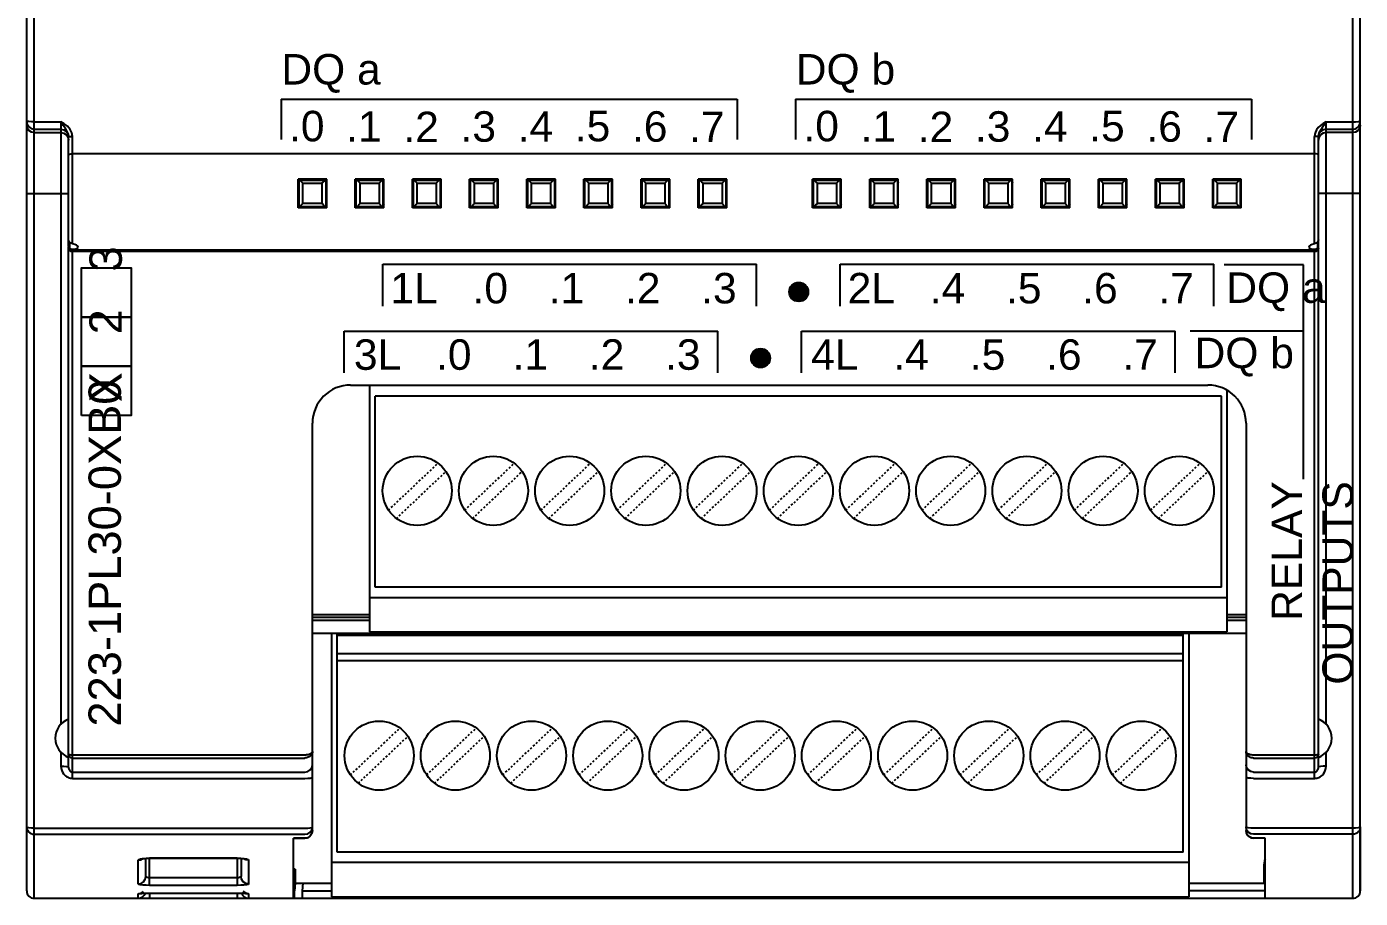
# Model space of a CAD drawing. Header units: inches. Extents: x 57 to 2760, y -193 to 2149.
# Drawn here: x 395 to 465, y 1373.7 to 1419.4 of the extents above; entities that cross this region are included whole.
import ezdxf

# ---------------------------------------------------------------- set-up
doc = ezdxf.new("R2010")
doc.units = ezdxf.units.IN
doc.header["$MEASUREMENT"] = 0
doc.linetypes.add('DOT', pattern=[0.2, 0.1, -0.1])
doc.styles.get("Standard").update_dxf_attribs({"font": 'arial.ttf'})

msp = doc.modelspace()

# ---------------------------------------------------------------- linework, layer by layer
at = {"color": 7, "linetype": 'Continuous'}
for p, q in [((395.37329, 1373.68422), (395.37329, 1473.68422)), ((464.57329, 1373.68422), (464.57329, 1473.68422)), ((394.97329, 1374.08422), (394.97329, 1473.28422)), ((464.97329, 1374.08422), (464.97329, 1473.28422)), ((394.97329, 1414.45532), (394.97329, 1433.09792)), ((464.97329, 1414.27052), (464.97329, 1433.09792)), ((395.37329, 1414.44652), (396.77329, 1414.44652)), ((395.37329, 1414.05684), (396.77329, 1414.05684)), ((396.77329, 1414.44652), (396.77329, 1382.807)), ((463.17329, 1414.44652), (464.57329, 1414.44652)), ((463.17329, 1382.807), (463.17329, 1414.44652)), ((463.17329, 1414.05684), (464.57329, 1414.05684)), ((464.9639, 1414.3695), (464.97329, 1414.45532)), ((395.37329, 1413.87204), (396.77329, 1413.87204)), ((397.14284, 1413.62605), (397.17329, 1413.47356)), ((397.17329, 1413.67629), (397.17329, 1413.67634)), ((397.17329, 1407.93337), (397.17329, 1413.6763)), ((397.27328, 1413.67221), (397.37329, 1413.67157)), ((397.37329, 1408.03858), (397.37329, 1413.67157)), ((462.67329, 1413.67221), (462.57329, 1413.67157)), ((462.57329, 1408.03858), (462.57329, 1413.67157)), ((462.77329, 1407.93337), (462.77329, 1413.67634)), ((462.80373, 1413.62605), (462.77329, 1413.47356)), ((464.57329, 1413.87204), (463.17329, 1413.87204)), ((462.57329, 1412.76809), (397.37329, 1412.76809)), ((409.22329, 1409.93422), (409.22329, 1411.43422)), ((410.72329, 1411.43422), (409.22329, 1411.43422)), ((409.27329, 1409.98422), (409.27329, 1411.38422)), ((409.27329, 1411.38422), (410.67329, 1411.38422)), ((409.47329, 1411.21993), (410.47329, 1411.21993)), ((409.47336, 1410.1485), (409.47336, 1411.21993)), ((410.47321, 1411.21993), (410.47321, 1410.1485)), ((410.67329, 1411.38422), (410.67329, 1409.98422)), ((410.72329, 1409.93422), (410.72329, 1411.43422)), ((412.22329, 1409.93422), (412.22329, 1411.43422)), ((413.72329, 1411.43422), (412.22329, 1411.43422)), ((412.27329, 1409.98422), (412.27329, 1411.38422)), ((412.27329, 1411.38422), (413.67329, 1411.38422)), ((412.47329, 1411.21993), (413.47329, 1411.21993)), ((412.47336, 1410.1485), (412.47336, 1411.21993)), ((413.47321, 1411.21993), (413.47321, 1410.1485)), ((413.67329, 1411.38422), (413.67329, 1409.98422)), ((413.72329, 1409.93422), (413.72329, 1411.43422)), ((415.22329, 1409.93422), (415.22329, 1411.43422)), ((416.72329, 1411.43422), (415.22329, 1411.43422)), ((415.27329, 1409.98422), (415.27329, 1411.38422)), ((415.27329, 1411.38422), (416.67329, 1411.38422)), ((415.47329, 1411.21993), (416.47329, 1411.21993)), ((415.47336, 1410.1485), (415.47336, 1411.21993)), ((416.47321, 1411.21993), (416.47321, 1410.1485)), ((416.67329, 1411.38422), (416.67329, 1409.98422)), ((416.72329, 1409.93422), (416.72329, 1411.43422)), ((419.72329, 1411.43422), (418.22329, 1411.43422)), ((418.22329, 1409.93422), (418.22329, 1411.43422)), ((418.27329, 1411.38422), (419.67329, 1411.38422)), ((418.27329, 1409.98422), (418.27329, 1411.38422)), ((418.47329, 1411.21993), (419.47329, 1411.21993)), ((418.47336, 1410.1485), (418.47336, 1411.21993)), ((419.47321, 1411.21993), (419.47321, 1410.1485)), ((419.67329, 1411.38422), (419.67329, 1409.98422)), ((419.72329, 1409.93422), (419.72329, 1411.43422)), ((422.72329, 1411.43422), (421.22329, 1411.43422)), ((421.22329, 1409.93422), (421.22329, 1411.43422)), ((421.27329, 1411.38422), (422.67329, 1411.38422)), ((421.27329, 1409.98422), (421.27329, 1411.38422)), ((421.47329, 1411.21993), (422.47329, 1411.21993)), ((421.47336, 1410.1485), (421.47336, 1411.21993)), ((422.47321, 1411.21993), (422.47321, 1410.1485)), ((422.67329, 1411.38422), (422.67329, 1409.98422)), ((422.72329, 1409.93422), (422.72329, 1411.43422)), ((425.72329, 1411.43422), (424.22329, 1411.43422)), ((424.22329, 1409.93422), (424.22329, 1411.43422)), ((424.27329, 1411.38422), (425.67329, 1411.38422)), ((424.27329, 1409.98422), (424.27329, 1411.38422)), ((424.47329, 1411.21993), (425.47329, 1411.21993)), ((424.47336, 1410.1485), (424.47336, 1411.21993)), ((425.47321, 1411.21993), (425.47321, 1410.1485)), ((425.67329, 1411.38422), (425.67329, 1409.98422)), ((425.72329, 1409.93422), (425.72329, 1411.43422)), ((428.72329, 1411.43422), (427.22329, 1411.43422)), ((427.22329, 1409.93422), (427.22329, 1411.43422)), ((427.27329, 1411.38422), (428.67329, 1411.38422)), ((427.27329, 1409.98422), (427.27329, 1411.38422)), ((427.47329, 1411.21993), (428.47329, 1411.21993)), ((427.47336, 1410.1485), (427.47336, 1411.21993)), ((428.47321, 1411.21993), (428.47321, 1410.1485)), ((428.67329, 1411.38422), (428.67329, 1409.98422)), ((428.72329, 1409.93422), (428.72329, 1411.43422)), ((431.72329, 1411.43422), (430.22329, 1411.43422)), ((430.22329, 1409.93422), (430.22329, 1411.43422)), ((430.27329, 1411.38422), (431.67329, 1411.38422)), ((430.27329, 1409.98422), (430.27329, 1411.38422)), ((430.47329, 1411.21993), (431.47329, 1411.21993)), ((430.47336, 1410.1485), (430.47336, 1411.21993)), ((431.47321, 1411.21993), (431.47321, 1410.1485)), ((431.67329, 1411.38422), (431.67329, 1409.98422)), ((431.72329, 1409.93422), (431.72329, 1411.43422)), ((437.72329, 1411.43422), (436.22329, 1411.43422)), ((436.22329, 1409.93422), (436.22329, 1411.43422)), ((436.27329, 1411.38422), (437.67329, 1411.38422)), ((436.27329, 1409.98422), (436.27329, 1411.38422)), ((436.47329, 1411.21993), (437.47329, 1411.21993)), ((436.47336, 1410.1485), (436.47336, 1411.21993)), ((437.47321, 1411.21993), (437.47321, 1410.1485)), ((437.67329, 1411.38422), (437.67329, 1409.98422)), ((437.72329, 1409.93422), (437.72329, 1411.43422)), ((440.72329, 1411.43422), (439.22329, 1411.43422)), ((439.22329, 1409.93422), (439.22329, 1411.43422)), ((439.27329, 1411.38422), (440.67329, 1411.38422)), ((439.27329, 1409.98422), (439.27329, 1411.38422)), ((439.47329, 1411.21993), (440.47329, 1411.21993)), ((439.47336, 1410.1485), (439.47336, 1411.21993)), ((440.47321, 1411.21993), (440.47321, 1410.1485)), ((440.67329, 1411.38422), (440.67329, 1409.98422)), ((440.72329, 1409.93422), (440.72329, 1411.43422)), ((443.72329, 1411.43422), (442.22329, 1411.43422)), ((442.22329, 1409.93422), (442.22329, 1411.43422)), ((442.27329, 1411.38422), (443.67329, 1411.38422)), ((442.27329, 1409.98422), (442.27329, 1411.38422)), ((442.47329, 1411.21993), (443.47329, 1411.21993)), ((442.47336, 1410.1485), (442.47336, 1411.21993)), ((443.47321, 1411.21993), (443.47321, 1410.1485)), ((443.67329, 1411.38422), (443.67329, 1409.98422)), ((443.72329, 1409.93422), (443.72329, 1411.43422)), ((446.72329, 1411.43422), (445.22329, 1411.43422)), ((445.22329, 1409.93422), (445.22329, 1411.43422)), ((445.27329, 1411.38422), (446.67329, 1411.38422)), ((445.27329, 1409.98422), (445.27329, 1411.38422)), ((445.47329, 1411.21993), (446.47329, 1411.21993)), ((445.47336, 1410.1485), (445.47336, 1411.21993)), ((446.47321, 1411.21993), (446.47321, 1410.1485)), ((446.67329, 1411.38422), (446.67329, 1409.98422)), ((446.72329, 1409.93422), (446.72329, 1411.43422)), ((449.72329, 1411.43422), (448.22329, 1411.43422)), ((448.22329, 1409.93422), (448.22329, 1411.43422)), ((448.27329, 1411.38422), (449.67329, 1411.38422)), ((448.27329, 1409.98422), (448.27329, 1411.38422)), ((448.47329, 1411.21993), (449.47329, 1411.21993)), ((448.47336, 1410.1485), (448.47336, 1411.21993)), ((449.47321, 1411.21993), (449.47321, 1410.1485)), ((449.67329, 1411.38422), (449.67329, 1409.98422)), ((449.72329, 1409.93422), (449.72329, 1411.43422)), ((452.72329, 1411.43422), (451.22329, 1411.43422)), ((451.22329, 1409.93422), (451.22329, 1411.43422)), ((451.27329, 1411.38422), (452.67329, 1411.38422)), ((451.27329, 1409.98422), (451.27329, 1411.38422)), ((451.47329, 1411.21993), (452.47329, 1411.21993)), ((451.47336, 1410.1485), (451.47336, 1411.21993)), ((452.47321, 1411.21993), (452.47321, 1410.1485)), ((452.67329, 1411.38422), (452.67329, 1409.98422)), ((452.72329, 1409.93422), (452.72329, 1411.43422)), ((455.72329, 1411.43422), (454.22329, 1411.43422)), ((454.22329, 1409.93422), (454.22329, 1411.43422)), ((454.27329, 1411.38422), (455.67329, 1411.38422)), ((454.27329, 1409.98422), (454.27329, 1411.38422)), ((454.47329, 1411.21993), (455.47329, 1411.21993)), ((454.47336, 1410.1485), (454.47336, 1411.21993)), ((455.47321, 1411.21993), (455.47321, 1410.1485)), ((455.67329, 1411.38422), (455.67329, 1409.98422)), ((455.72329, 1409.93422), (455.72329, 1411.43422)), ((458.72329, 1411.43422), (457.22329, 1411.43422)), ((457.22329, 1409.93422), (457.22329, 1411.43422)), ((457.27329, 1411.38422), (458.67329, 1411.38422)), ((457.27329, 1409.98422), (457.27329, 1411.38422)), ((457.47329, 1411.21993), (458.47329, 1411.21993)), ((457.47336, 1410.1485), (457.47336, 1411.21993)), ((458.47321, 1411.21993), (458.47321, 1410.1485)), ((458.67329, 1411.38422), (458.67329, 1409.98422)), ((458.72329, 1409.93422), (458.72329, 1411.43422)), ((394.97329, 1410.68422), (397.17329, 1410.68422)), ((409.22329, 1411.18422), (409.27329, 1411.18422)), ((431.67329, 1411.18422), (431.72329, 1411.18422)), ((436.22329, 1411.18422), (436.27329, 1411.18422)), ((458.67329, 1411.18422), (458.72329, 1411.18422)), ((464.97329, 1410.68422), (462.77329, 1410.68422)), ((409.22329, 1410.18422), (409.27329, 1410.18422)), ((410.72329, 1409.93422), (409.22329, 1409.93422)), ((410.67329, 1409.98422), (409.27329, 1409.98422)), ((410.47329, 1410.1485), (409.47329, 1410.1485)), ((413.72329, 1409.93422), (412.22329, 1409.93422)), ((413.67329, 1409.98422), (412.27329, 1409.98422)), ((413.47329, 1410.1485), (412.47329, 1410.1485)), ((416.72329, 1409.93422), (415.22329, 1409.93422)), ((416.67329, 1409.98422), (415.27329, 1409.98422)), ((416.47329, 1410.1485), (415.47329, 1410.1485)), ((419.72329, 1409.93422), (418.22329, 1409.93422)), ((419.67329, 1409.98422), (418.27329, 1409.98422)), ((419.47329, 1410.1485), (418.47329, 1410.1485)), ((422.72329, 1409.93422), (421.22329, 1409.93422)), ((422.67329, 1409.98422), (421.27329, 1409.98422)), ((422.47329, 1410.1485), (421.47329, 1410.1485)), ((425.72329, 1409.93422), (424.22329, 1409.93422)), ((425.67329, 1409.98422), (424.27329, 1409.98422)), ((425.47329, 1410.1485), (424.47329, 1410.1485)), ((428.72329, 1409.93422), (427.22329, 1409.93422)), ((428.67329, 1409.98422), (427.27329, 1409.98422)), ((428.47329, 1410.1485), (427.47329, 1410.1485)), ((431.72329, 1409.93422), (430.22329, 1409.93422)), ((431.67329, 1409.98422), (430.27329, 1409.98422)), ((431.47329, 1410.1485), (430.47329, 1410.1485)), ((431.67329, 1410.18422), (431.72329, 1410.18422)), ((436.22329, 1410.18422), (436.27329, 1410.18422)), ((437.72329, 1409.93422), (436.22329, 1409.93422)), ((437.67329, 1409.98422), (436.27329, 1409.98422)), ((437.47329, 1410.1485), (436.47329, 1410.1485)), ((440.72329, 1409.93422), (439.22329, 1409.93422)), ((440.67329, 1409.98422), (439.27329, 1409.98422)), ((440.47329, 1410.1485), (439.47329, 1410.1485)), ((443.72329, 1409.93422), (442.22329, 1409.93422)), ((443.67329, 1409.98422), (442.27329, 1409.98422)), ((443.47329, 1410.1485), (442.47329, 1410.1485)), ((446.72329, 1409.93422), (445.22329, 1409.93422)), ((446.67329, 1409.98422), (445.27329, 1409.98422)), ((446.47329, 1410.1485), (445.47329, 1410.1485)), ((449.72329, 1409.93422), (448.22329, 1409.93422)), ((449.67329, 1409.98422), (448.27329, 1409.98422)), ((449.47329, 1410.1485), (448.47329, 1410.1485)), ((452.72329, 1409.93422), (451.22329, 1409.93422)), ((452.67329, 1409.98422), (451.27329, 1409.98422)), ((452.47329, 1410.1485), (451.47329, 1410.1485)), ((455.72329, 1409.93422), (454.22329, 1409.93422)), ((455.67329, 1409.98422), (454.27329, 1409.98422)), ((455.47329, 1410.1485), (454.47329, 1410.1485)), ((458.72329, 1409.93422), (457.22329, 1409.93422)), ((458.67329, 1409.98422), (457.27329, 1409.98422)), ((458.47329, 1410.1485), (457.47329, 1410.1485)), ((458.67329, 1410.18422), (458.72329, 1410.18422)), ((397.17329, 1380.56805), (397.17329, 1407.89487)), ((397.22329, 1408.11532), (397.22329, 1407.8075)), ((397.37329, 1379.98165), (397.37329, 1407.74837)), ((462.57329, 1379.98165), (462.57329, 1407.74837)), ((462.72329, 1408.11532), (462.72329, 1407.8075)), ((462.75806, 1407.81863), (462.77329, 1407.89487)), ((462.77329, 1407.81211), (462.76272, 1407.75315)), ((462.77329, 1407.81211), (462.77329, 1407.89487)), ((462.77329, 1380.56805), (462.77329, 1407.89487)), ((462.57329, 1407.69563), (397.37329, 1407.69563)), ((462.57329, 1407.62824), (397.37329, 1407.62824)), ((434.99722, 1405.49326), (435.51172, 1406.00777)), ((434.99975, 1405.5422), (435.46279, 1406.00524)), ((435.00492, 1405.45456), (435.55043, 1406.00007)), ((435.01127, 1405.60013), (435.40486, 1405.99372)), ((435.01261, 1405.41585), (435.58913, 1405.99237)), ((435.02031, 1405.37715), (435.62784, 1405.98467)), ((435.02279, 1405.65805), (435.34693, 1405.98219)), ((435.02801, 1405.33844), (435.66654, 1405.97697)), ((435.04142, 1405.30545), (435.69954, 1405.96357)), ((435.05307, 1405.73474), (435.27025, 1405.95191)), ((435.06001, 1405.27763), (435.72736, 1405.94498)), ((435.07859, 1405.24981), (435.75517, 1405.92639)), ((435.09718, 1405.222), (435.78299, 1405.90781)), ((435.11577, 1405.19418), (435.81081, 1405.88922)), ((435.13435, 1405.16636), (435.83862, 1405.87063)), ((435.15933, 1405.14494), (435.86005, 1405.84565)), ((435.18715, 1405.12635), (435.87863, 1405.81783)), ((435.21497, 1405.10777), (435.89722, 1405.79002)), ((435.24279, 1405.08918), (435.91581, 1405.7622)), ((435.2706, 1405.07059), (435.93439, 1405.73438)), ((435.29842, 1405.05201), (435.95298, 1405.70657)), ((435.33562, 1405.0428), (435.96219, 1405.66937)), ((435.37432, 1405.0351), (435.96989, 1405.63066)), ((435.41303, 1405.0274), (435.97759, 1405.59196)), ((435.45173, 1405.0197), (435.98528, 1405.55325)), ((435.49044, 1405.012), (435.99298, 1405.51455)), ((435.54678, 1405.02195), (435.98304, 1405.4582)), ((435.60471, 1405.03347), (435.97152, 1405.40028)), ((435.66264, 1405.04499), (435.96, 1405.34235)), ((435.77092, 1405.10687), (435.89812, 1405.23407)), ((432.99722, 1402.02265), (433.51172, 1402.53716)), ((432.99975, 1402.07159), (433.46279, 1402.53463)), ((433.00492, 1401.98395), (433.55043, 1402.52946)), ((433.01127, 1402.12952), (433.40486, 1402.52311)), ((433.01261, 1401.94524), (433.58913, 1402.52176)), ((433.02031, 1401.90654), (433.62784, 1402.51406)), ((433.02279, 1402.18744), (433.34693, 1402.51158)), ((433.02801, 1401.86783), (433.66654, 1402.50636)), ((433.04142, 1401.83484), (433.69954, 1402.49296)), ((433.05307, 1402.26413), (433.27025, 1402.4813)), ((433.06001, 1401.80702), (433.72736, 1402.47437)), ((433.07859, 1401.7792), (433.75517, 1402.45578)), ((433.09718, 1401.75139), (433.78299, 1402.4372)), ((433.11577, 1401.72357), (433.81081, 1402.41861)), ((433.13435, 1401.69575), (433.83862, 1402.40002)), ((433.15933, 1401.67433), (433.86005, 1402.37504)), ((433.18715, 1401.65574), (433.87863, 1402.34722)), ((433.21497, 1401.63716), (433.89722, 1402.31941)), ((433.24279, 1401.61857), (433.91581, 1402.29159)), ((433.2706, 1401.59998), (433.93439, 1402.26377)), ((433.29842, 1401.5814), (433.95298, 1402.23596)), ((433.33562, 1401.57219), (433.96219, 1402.19876)), ((433.37432, 1401.56449), (433.96989, 1402.16005)), ((433.41303, 1401.55679), (433.97759, 1402.12135)), ((433.45173, 1401.54909), (433.98528, 1402.08264)), ((433.49044, 1401.54139), (433.99298, 1402.04394)), ((433.54678, 1401.55134), (433.98304, 1401.98759)), ((433.60471, 1401.56286), (433.97152, 1401.92967)), ((433.66264, 1401.57438), (433.96, 1401.87174)), ((433.77092, 1401.63626), (433.89812, 1401.76346)), ((411.97338, 1400.62222), (456.97329, 1400.62222)), ((412.97329, 1400.62222), (412.97329, 1387.66422)), ((457.68329, 1400.04622), (413.26329, 1400.04622)), ((413.26329, 1390.01422), (413.26329, 1400.04622)), ((457.68329, 1390.01422), (457.68329, 1400.04622)), ((457.97329, 1400.35427), (457.97329, 1387.66422)), ((409.97329, 1381.39922), (409.97329, 1398.62222)), ((409.97329, 1377.23786), (409.97329, 1398.62222)), ((458.97329, 1398.62222), (458.97329, 1377.23786)), ((457.68329, 1390.01422), (413.26329, 1390.01422)), ((412.97329, 1389.47422), (457.97329, 1389.47422)), ((409.97329, 1388.58422), (412.97329, 1388.58422)), ((409.97329, 1388.4417), (412.97329, 1388.4417)), ((409.97329, 1388.28422), (412.97329, 1388.28422)), ((457.97329, 1388.58422), (458.97329, 1388.58422)), ((457.97329, 1388.4417), (458.97329, 1388.4417)), ((457.97329, 1388.28422), (458.97329, 1388.28422)), ((458.97329, 1387.57949), (409.97329, 1387.57949)), ((410.97329, 1387.57949), (410.97329, 1373.76422)), ((411.26329, 1376.11422), (411.26329, 1387.57949)), ((455.68329, 1387.47822), (411.26329, 1387.47822)), ((412.97329, 1387.66422), (457.97329, 1387.66422)), ((455.68329, 1376.11422), (455.68329, 1387.57949)), ((455.97329, 1387.57949), (455.97329, 1373.76422)), ((455.68329, 1386.51333), (411.26329, 1386.51333)), ((455.68329, 1386.14622), (411.26329, 1386.14622)), ((396.77329, 1381.36144), (396.77329, 1380.62822)), ((397.37329, 1381.22138), (409.57329, 1381.22138)), ((459.37329, 1381.22138), (462.57329, 1381.22138)), ((463.17329, 1380.62822), (463.17329, 1381.36144)), ((397.37329, 1381.04854), (409.57329, 1381.04854)), ((459.37329, 1381.04854), (462.57329, 1381.04854)), ((397.37329, 1380.30655), (409.57329, 1380.30655)), ((397.37329, 1379.98165), (409.57329, 1379.98165)), ((459.37329, 1380.30655), (462.57329, 1380.30655)), ((459.37329, 1379.98165), (462.57329, 1379.98165)), ((395.37329, 1377.3658), (409.57329, 1377.3658)), ((395.37329, 1377.04595), (409.57329, 1377.04595)), ((409.68892, 1376.86706), (409.79617, 1376.91623)), ((409.79617, 1376.91623), (409.8893, 1377.00039)), ((409.94268, 1377.2842), (409.97329, 1377.4325)), ((459.00389, 1377.2842), (458.97329, 1377.4325)), ((464.57329, 1377.3658), (459.37329, 1377.3658)), ((464.57329, 1377.04595), (459.37329, 1377.04595)), ((464.97329, 1377.4325), (464.97329, 1374.08422)), ((409.57329, 1376.85052), (408.97329, 1376.85052)), ((408.97329, 1373.68422), (408.97329, 1376.85052)), ((408.97329, 1376.83786), (409.57329, 1376.83786)), ((409.72449, 1376.86754), (409.57329, 1376.83786)), ((409.57329, 1376.85052), (409.68892, 1376.86706)), ((459.22208, 1376.86754), (459.37329, 1376.83786)), ((459.97329, 1376.85052), (459.37329, 1376.85052)), ((459.97329, 1376.83786), (459.37329, 1376.83786)), ((459.97329, 1373.68422), (459.97329, 1376.85052)), ((400.82329, 1375.68011), (400.97636, 1375.70995)), ((400.82329, 1374.43724), (400.82329, 1375.68011)), ((400.97636, 1375.70995), (401.05456, 1375.76116)), ((401.22329, 1374.83423), (401.22329, 1375.78655)), ((401.24076, 1375.79826), (401.42328, 1375.80424)), ((401.42328, 1375.80424), (406.02328, 1375.80424)), ((401.42328, 1374.36475), (401.42328, 1375.80424)), ((401.42328, 1375.79576), (406.02328, 1375.79576)), ((406.02328, 1375.80424), (406.02328, 1374.36475)), ((406.22329, 1375.78656), (406.22329, 1374.83423)), ((406.47021, 1375.70995), (406.39176, 1375.76133)), ((406.62329, 1375.68011), (406.47021, 1375.70995)), ((406.62329, 1375.68011), (406.62329, 1374.43724)), ((410.97329, 1375.57422), (455.97329, 1375.57422)), ((455.68329, 1376.11422), (411.26329, 1376.11422)), ((459.97329, 1375.6206), (459.94488, 1375.6206)), ((409.06135, 1375.20866), (408.97329, 1375.20866)), ((409.06135, 1375.20866), (409.06135, 1374.48422)), ((459.92329, 1374.48422), (459.92329, 1375.48422)), ((406.02328, 1374.76203), (401.42327, 1374.76203)), ((406.02328, 1374.36475), (401.42328, 1374.36475)), ((408.97329, 1374.48422), (410.97329, 1374.48422)), ((409.06135, 1374.48422), (409.03691, 1374.08422)), ((409.47329, 1374.48422), (409.44187, 1374.08422)), ((455.97329, 1374.48422), (459.97329, 1374.48422)), ((395.37329, 1373.68422), (464.57329, 1373.68422)), ((400.82329, 1373.68422), (400.82329, 1373.91755)), ((401.37578, 1373.95936), (406.02328, 1373.9595)), ((401.42328, 1373.9606), (406.02328, 1373.9606)), ((401.42328, 1373.9606), (401.42328, 1373.68422)), ((406.02328, 1373.9606), (406.02328, 1373.68422)), ((406.62329, 1373.91755), (406.62329, 1373.68422)), ((409.03691, 1374.08422), (408.97329, 1374.08422)), ((409.03691, 1373.68422), (409.03691, 1374.08422)), ((409.44187, 1374.08422), (410.97329, 1374.08422)), ((409.44187, 1374.08422), (409.44187, 1373.68422)), ((410.97329, 1373.76422), (455.97329, 1373.76422)), ((459.97329, 1374.08422), (455.97329, 1374.08422))]:
    msp.add_line(p, q, dxfattribs=at)
for p, q in [((408.32887, 1415.63612), (432.26797, 1415.63612)), ((408.32887, 1415.63612), (408.32887, 1413.52009)), ((432.26797, 1415.63612), (432.26797, 1413.52009)), ((435.32887, 1415.63612), (435.32887, 1413.52009)), ((435.32887, 1415.63612), (459.26797, 1415.63612)), ((459.26797, 1415.63612), (459.26797, 1413.52009)), ((413.67526, 1404.77219), (413.67526, 1406.96678)), ((413.67526, 1406.96678), (433.28262, 1406.96678)), ((433.28262, 1404.77219), (433.28262, 1406.96678)), ((437.67526, 1404.77219), (437.67526, 1406.96678)), ((437.67526, 1406.96678), (457.28262, 1406.96678)), ((457.28262, 1404.77219), (457.28262, 1406.96678)), ((461.98562, 1406.94138), (457.83286, 1406.94138)), ((461.98562, 1395.68973), (461.98562, 1406.94138)), ((411.64037, 1403.45933), (431.24773, 1403.45933)), ((411.64037, 1401.26474), (411.64037, 1403.45933)), ((431.24773, 1401.26474), (431.24773, 1403.45933)), ((435.64037, 1401.26474), (435.64037, 1403.45933)), ((435.64037, 1403.45933), (455.24773, 1403.45933)), ((455.24773, 1401.26474), (455.24773, 1403.45933)), ((461.98562, 1403.4463), (456.03332, 1403.4463))]:
    msp.add_line(p, q)
at = {"linetype": 'DOT'}
for p, q in [((413.96743, 1394.06099), (416.56651, 1396.52304)), ((417.96743, 1394.06099), (420.56651, 1396.52304)), ((421.96743, 1394.06099), (424.56651, 1396.52304)), ((425.96743, 1394.06099), (428.56651, 1396.52304)), ((429.96743, 1394.06099), (432.56651, 1396.52304)), ((433.96743, 1394.06099), (436.56651, 1396.52304)), ((437.96743, 1394.06099), (440.56651, 1396.52304)), ((441.96743, 1394.06099), (444.56651, 1396.52304)), ((445.96743, 1394.06099), (448.56651, 1396.52304)), ((449.96743, 1394.06099), (452.56651, 1396.52304)), ((453.96743, 1394.06099), (456.56651, 1396.52304)), ((414.38006, 1393.6254), (416.97914, 1396.08745)), ((418.38006, 1393.6254), (420.97914, 1396.08745)), ((422.38006, 1393.6254), (424.97914, 1396.08745)), ((426.38006, 1393.6254), (428.97914, 1396.08745)), ((430.38006, 1393.6254), (432.97914, 1396.08745)), ((434.38006, 1393.6254), (436.97914, 1396.08745)), ((438.38006, 1393.6254), (440.97914, 1396.08745)), ((442.38006, 1393.6254), (444.97914, 1396.08745)), ((446.38006, 1393.6254), (448.97914, 1396.08745)), ((450.38006, 1393.6254), (452.97914, 1396.08745)), ((454.38006, 1393.6254), (456.97914, 1396.08745)), ((411.96743, 1380.16099), (414.56651, 1382.62304)), ((415.96743, 1380.16099), (418.56651, 1382.62304)), ((419.96743, 1380.16099), (422.56651, 1382.62304)), ((423.96743, 1380.16099), (426.56651, 1382.62304)), ((427.96743, 1380.16099), (430.56651, 1382.62304)), ((431.96743, 1380.16099), (434.56651, 1382.62304)), ((435.96743, 1380.16099), (438.56651, 1382.62304)), ((439.96743, 1380.16099), (442.56651, 1382.62304)), ((443.96743, 1380.16099), (446.56651, 1382.62304)), ((447.96743, 1380.16099), (450.56651, 1382.62304)), ((451.96743, 1380.16099), (454.56651, 1382.62304)), ((412.38006, 1379.7254), (414.97914, 1382.18745)), ((416.38006, 1379.7254), (418.97914, 1382.18745)), ((420.38006, 1379.7254), (422.97914, 1382.18745)), ((424.38006, 1379.7254), (426.97914, 1382.18745)), ((428.38006, 1379.7254), (430.97914, 1382.18745)), ((432.38006, 1379.7254), (434.97914, 1382.18745)), ((436.38006, 1379.7254), (438.97914, 1382.18745)), ((440.38006, 1379.7254), (442.97914, 1382.18745)), ((444.38006, 1379.7254), (446.97914, 1382.18745)), ((448.38006, 1379.7254), (450.97914, 1382.18745)), ((452.38006, 1379.7254), (454.97914, 1382.18745))]:
    msp.add_line(p, q, dxfattribs=at)
at = {"color": 7, "linetype": 'Continuous'}
for points in [[(394.97329, 1414.45532), (394.97839, 1414.39188), (394.99524, 1414.32513), (395.02578, 1414.25797), (395.07127, 1414.19405), (395.13166, 1414.13776), (395.20491, 1414.09386), (395.28714, 1414.06619), (395.37329, 1414.05684)], [(395.37329, 1414.44652), (395.21965, 1414.4472), (395.0895, 1414.44912), (395.00296, 1414.45199), (394.97329, 1414.45532)], [(395.37329, 1413.87204), (395.22021, 1413.90237), (395.09044, 1413.98875), (395.00373, 1414.11803), (394.97329, 1414.27052)], [(397.37329, 1413.67157), (397.34588, 1413.85858), (397.26307, 1414.03938), (397.12454, 1414.20493), (396.94797, 1414.34125), (396.77329, 1414.44652)], [(397.17329, 1413.67634), (397.15495, 1413.80654), (397.09954, 1413.93964), (397.00723, 1414.08268), (396.88988, 1414.25268), (396.77329, 1414.44652)], [(396.77329, 1414.05684), (396.92636, 1414.02651), (397.05613, 1413.94013), (397.14284, 1413.81085), (397.16984, 1413.67561)], [(463.17329, 1414.44652), (463.01548, 1414.35216), (462.87764, 1414.2535), (462.76281, 1414.14418), (462.67494, 1414.02557), (462.6157, 1413.90352), (462.58311, 1413.78385), (462.57329, 1413.67157)], [(463.17329, 1414.44652), (463.06801, 1414.27039), (462.97628, 1414.1346), (462.89981, 1414.02553), (462.84113, 1413.92868), (462.80158, 1413.83838), (462.77983, 1413.75386), (462.77329, 1413.67634)], [(463.17329, 1414.05684), (463.02021, 1414.02651), (462.89044, 1413.94013), (462.80373, 1413.81085), (462.77674, 1413.67565)], [(464.57329, 1414.44652), (464.72692, 1414.4472), (464.85707, 1414.44912), (464.94361, 1414.45199), (464.97329, 1414.45532)], [(464.57329, 1414.05684), (464.63696, 1414.06192), (464.70397, 1414.07871), (464.77138, 1414.10914), (464.83556, 1414.15445), (464.89206, 1414.21461), (464.93612, 1414.28758), (464.9639, 1414.3695)], [(464.97329, 1414.27052), (464.94284, 1414.11803), (464.85613, 1413.98875), (464.72636, 1413.90237), (464.57329, 1413.87204)], [(396.77329, 1413.87204), (396.92636, 1413.84171), (397.05613, 1413.75533), (397.14284, 1413.62605)], [(397.17329, 1413.67634), (397.20008, 1413.67396), (397.27328, 1413.67221)], [(462.77329, 1413.67634), (462.74649, 1413.67396), (462.67329, 1413.67221)], [(463.17329, 1413.87204), (463.02021, 1413.84171), (462.89044, 1413.75533), (462.80373, 1413.62605)], [(397.17329, 1412.68778), (397.18719, 1412.7176), (397.22848, 1412.74354), (397.29334, 1412.76153), (397.37329, 1412.76809)], [(462.77329, 1412.68778), (462.75938, 1412.7176), (462.71809, 1412.74354), (462.65323, 1412.76153), (462.57329, 1412.76809)], [(409.47329, 1411.21993), (409.41903, 1411.27507), (409.36654, 1411.32981), (409.31595, 1411.38422)], [(410.47329, 1411.21993), (410.52754, 1411.27507), (410.58003, 1411.32981), (410.63062, 1411.38422)], [(412.47329, 1411.21993), (412.41904, 1411.27505), (412.36655, 1411.3298), (412.31595, 1411.38422)], [(413.47329, 1411.21993), (413.52753, 1411.27505), (413.58002, 1411.3298), (413.63062, 1411.38422)], [(415.47329, 1411.21993), (415.41906, 1411.27504), (415.36656, 1411.32979), (415.31595, 1411.38422)], [(416.47329, 1411.21993), (416.52751, 1411.27504), (416.58001, 1411.32979), (416.63062, 1411.38422)], [(418.47329, 1411.21993), (418.41907, 1411.27503), (418.36658, 1411.32977), (418.31595, 1411.38422)], [(419.47329, 1411.21993), (419.5275, 1411.27503), (419.57999, 1411.32977), (419.63062, 1411.38422)], [(421.47329, 1411.21993), (421.41908, 1411.27502), (421.36659, 1411.32976), (421.31595, 1411.38422)], [(422.47329, 1411.21993), (422.52749, 1411.27502), (422.57998, 1411.32976), (422.63062, 1411.38422)], [(424.47329, 1411.21993), (424.41909, 1411.27501), (424.36659, 1411.32975), (424.31595, 1411.38422)], [(425.47329, 1411.21993), (425.52748, 1411.27501), (425.57997, 1411.32975), (425.63062, 1411.38422)], [(427.47329, 1411.21993), (427.4191, 1411.275), (427.3666, 1411.32975), (427.31595, 1411.38422)], [(428.47329, 1411.21993), (428.52747, 1411.275), (428.57997, 1411.32975), (428.63062, 1411.38422)], [(430.47329, 1411.21993), (430.4191, 1411.275), (430.3666, 1411.32974), (430.31595, 1411.38422)], [(431.47329, 1411.21993), (431.52747, 1411.275), (431.57997, 1411.32974), (431.63062, 1411.38422)], [(436.47329, 1411.21993), (436.41903, 1411.27507), (436.36654, 1411.32981), (436.31595, 1411.38422)], [(437.47329, 1411.21993), (437.52754, 1411.27507), (437.58003, 1411.32981), (437.63062, 1411.38422)], [(439.47329, 1411.21993), (439.41904, 1411.27505), (439.36655, 1411.3298), (439.31595, 1411.38422)], [(440.47329, 1411.21993), (440.52753, 1411.27505), (440.58002, 1411.3298), (440.63062, 1411.38422)], [(442.47329, 1411.21993), (442.41906, 1411.27504), (442.36656, 1411.32979), (442.31595, 1411.38422)], [(443.47329, 1411.21993), (443.52751, 1411.27504), (443.58001, 1411.32979), (443.63062, 1411.38422)], [(445.47329, 1411.21993), (445.41907, 1411.27503), (445.36658, 1411.32977), (445.31595, 1411.38422)], [(446.47329, 1411.21993), (446.5275, 1411.27503), (446.57999, 1411.32977), (446.63062, 1411.38422)], [(448.47329, 1411.21993), (448.41908, 1411.27502), (448.36659, 1411.32976), (448.31595, 1411.38422)], [(449.47329, 1411.21993), (449.52749, 1411.27502), (449.57998, 1411.32976), (449.63062, 1411.38422)], [(451.47329, 1411.21993), (451.41909, 1411.27501), (451.36659, 1411.32975), (451.31595, 1411.38422)], [(452.47329, 1411.21993), (452.52748, 1411.27501), (452.57997, 1411.32975), (452.63062, 1411.38422)], [(454.47329, 1411.21993), (454.4191, 1411.275), (454.3666, 1411.32975), (454.31595, 1411.38422)], [(455.47329, 1411.21993), (455.52747, 1411.275), (455.57997, 1411.32975), (455.63062, 1411.38422)], [(457.47329, 1411.21993), (457.4191, 1411.275), (457.3666, 1411.32974), (457.31595, 1411.38422)], [(458.47329, 1411.21993), (458.52747, 1411.275), (458.57997, 1411.32974), (458.63062, 1411.38422)], [(409.47329, 1410.1485), (409.41903, 1410.09337), (409.36654, 1410.03862), (409.31595, 1409.98422)], [(410.47329, 1410.1485), (410.52754, 1410.09337), (410.58003, 1410.03862), (410.63062, 1409.98422)], [(412.47329, 1410.1485), (412.41904, 1410.09338), (412.36655, 1410.03864), (412.31595, 1409.98422)], [(413.47329, 1410.1485), (413.52753, 1410.09338), (413.58002, 1410.03864), (413.63062, 1409.98422)], [(415.47329, 1410.1485), (415.41906, 1410.0934), (415.36656, 1410.03865), (415.31595, 1409.98422)], [(416.47329, 1410.1485), (416.52751, 1410.0934), (416.58001, 1410.03865), (416.63062, 1409.98422)], [(418.47329, 1410.1485), (418.41907, 1410.09341), (418.36658, 1410.03866), (418.31595, 1409.98422)], [(419.47329, 1410.1485), (419.5275, 1410.09341), (419.57999, 1410.03866), (419.63062, 1409.98422)], [(421.47329, 1410.1485), (421.41908, 1410.09342), (421.36659, 1410.03868), (421.31595, 1409.98422)], [(422.47329, 1410.1485), (422.52749, 1410.09342), (422.57998, 1410.03868), (422.63062, 1409.98422)], [(424.47329, 1410.1485), (424.41909, 1410.09343), (424.36659, 1410.03868), (424.31595, 1409.98422)], [(425.47329, 1410.1485), (425.52748, 1410.09343), (425.57997, 1410.03868), (425.63062, 1409.98422)], [(427.47329, 1410.1485), (427.4191, 1410.09344), (427.3666, 1410.03869), (427.31595, 1409.98422)], [(428.47329, 1410.1485), (428.52747, 1410.09344), (428.57997, 1410.03869), (428.63062, 1409.98422)], [(430.47329, 1410.1485), (430.4191, 1410.09344), (430.3666, 1410.03869), (430.31595, 1409.98422)], [(431.47329, 1410.1485), (431.52747, 1410.09344), (431.57997, 1410.03869), (431.63062, 1409.98422)], [(436.47329, 1410.1485), (436.41903, 1410.09337), (436.36654, 1410.03862), (436.31595, 1409.98422)], [(437.47329, 1410.1485), (437.52754, 1410.09337), (437.58003, 1410.03862), (437.63062, 1409.98422)], [(439.47329, 1410.1485), (439.41904, 1410.09338), (439.36655, 1410.03864), (439.31595, 1409.98422)], [(440.47329, 1410.1485), (440.52753, 1410.09338), (440.58002, 1410.03864), (440.63062, 1409.98422)], [(442.47329, 1410.1485), (442.41906, 1410.0934), (442.36656, 1410.03865), (442.31595, 1409.98422)], [(443.47329, 1410.1485), (443.52751, 1410.0934), (443.58001, 1410.03865), (443.63062, 1409.98422)], [(445.47329, 1410.1485), (445.41907, 1410.09341), (445.36658, 1410.03866), (445.31595, 1409.98422)], [(446.47329, 1410.1485), (446.5275, 1410.09341), (446.57999, 1410.03866), (446.63062, 1409.98422)], [(448.47329, 1410.1485), (448.41908, 1410.09342), (448.36659, 1410.03868), (448.31595, 1409.98422)], [(449.47329, 1410.1485), (449.52749, 1410.09342), (449.57998, 1410.03868), (449.63062, 1409.98422)], [(451.47329, 1410.1485), (451.41909, 1410.09343), (451.36659, 1410.03868), (451.31595, 1409.98422)], [(452.47329, 1410.1485), (452.52748, 1410.09343), (452.57997, 1410.03868), (452.63062, 1409.98422)], [(454.47329, 1410.1485), (454.4191, 1410.09344), (454.3666, 1410.03869), (454.31595, 1409.98422)], [(455.47329, 1410.1485), (455.52747, 1410.09344), (455.57997, 1410.03869), (455.63062, 1409.98422)], [(457.47329, 1410.1485), (457.4191, 1410.09344), (457.3666, 1410.03869), (457.31595, 1409.98422)], [(458.47329, 1410.1485), (458.52747, 1410.09344), (458.57997, 1410.03869), (458.63062, 1409.98422)], [(397.22329, 1408.11532), (397.1861, 1408.17415), (397.17329, 1408.24119)], [(397.17329, 1407.93337), (397.1861, 1407.86633), (397.22329, 1407.8075)], [(397.37329, 1407.69563), (397.29675, 1407.7108), (397.23186, 1407.75399), (397.18851, 1407.81863), (397.17329, 1407.89487)], [(397.37329, 1407.62824), (397.31169, 1407.63718), (397.25702, 1407.6625), (397.21334, 1407.70172), (397.18388, 1407.75307), (397.17329, 1407.81211)], [(397.37329, 1408.03858), (397.29144, 1408.06507), (397.22329, 1408.11532)], [(397.22329, 1407.8075), (397.29145, 1407.76081), (397.37329, 1407.74837)], [(397.67329, 1407.86514), (397.65233, 1407.91444), (397.59113, 1407.96434), (397.495, 1408.00805), (397.37329, 1408.03858)], [(397.37329, 1407.74837), (397.495, 1407.76268), (397.59113, 1407.78703), (397.65233, 1407.82161), (397.67329, 1407.86514)], [(462.57329, 1408.03858), (462.45157, 1408.00805), (462.35544, 1407.96434), (462.29424, 1407.91444), (462.27329, 1407.86514)], [(462.27329, 1407.86514), (462.29424, 1407.82161), (462.35544, 1407.78703), (462.45157, 1407.76268), (462.57329, 1407.74837)], [(462.72329, 1408.11532), (462.65515, 1408.06509), (462.57329, 1408.03858)], [(462.57329, 1407.69563), (462.64982, 1407.7108), (462.71471, 1407.75399), (462.75806, 1407.81863)], [(462.57329, 1407.74837), (462.65516, 1407.76082), (462.72329, 1407.8075)], [(462.76272, 1407.75315), (462.73344, 1407.70197), (462.68978, 1407.66265), (462.63496, 1407.6372), (462.57329, 1407.62824)], [(462.77329, 1408.24119), (462.76041, 1408.17399), (462.72329, 1408.11532)], [(462.72329, 1407.8075), (462.76041, 1407.86617), (462.77329, 1407.93337)], [(397.17329, 1381.24173), (397.18862, 1381.23392), (397.23279, 1381.22725), (397.29771, 1381.22289), (397.37329, 1381.22138)], [(397.37329, 1381.04854), (397.29771, 1381.06286), (397.23279, 1381.10423), (397.18862, 1381.16755), (397.17329, 1381.24173)], [(409.97329, 1381.39929), (409.96953, 1381.35131), (409.96, 1381.30961), (409.94506, 1381.26983), (409.92449, 1381.23138), (409.8987, 1381.1953), (409.86845, 1381.16255), (409.8347, 1381.1338), (409.79731, 1381.1087), (409.75607, 1381.0873), (409.71194, 1381.07028), (409.66614, 1381.05812), (409.61993, 1381.05093), (409.57329, 1381.04854)], [(409.57329, 1381.22138), (409.61993, 1381.2226), (409.66615, 1381.22624), (409.71194, 1381.23242), (409.75608, 1381.24105), (409.79732, 1381.2519), (409.8347, 1381.26463), (409.86845, 1381.27921), (409.8987, 1381.29583), (409.92449, 1381.31412), (409.94506, 1381.33362), (409.96, 1381.35379), (409.96953, 1381.37493), (409.97329, 1381.39922)], [(459.37327, 1381.04854), (459.30836, 1381.05319), (459.25092, 1381.06535), (459.20076, 1381.08284), (459.15735, 1381.10403), (459.11992, 1381.12786), (459.08755, 1381.15381), (459.05917, 1381.1821), (459.03418, 1381.21323), (459.01294, 1381.247), (458.99598, 1381.28279), (458.98364, 1381.31996), (458.97604, 1381.35811), (458.97329, 1381.39927)], [(458.97329, 1381.39925), (458.97604, 1381.37838), (458.98364, 1381.35904), (458.99597, 1381.3402), (459.01293, 1381.32205), (459.03417, 1381.30493), (459.05916, 1381.28914), (459.08753, 1381.27479), (459.11989, 1381.26163), (459.15732, 1381.24954), (459.20071, 1381.23879), (459.25086, 1381.22992), (459.3083, 1381.22375), (459.37319, 1381.22139)], [(462.57329, 1381.22138), (462.65007, 1381.22294), (462.71534, 1381.22741), (462.75842, 1381.23403), (462.77329, 1381.24173)], [(462.77329, 1381.24173), (462.75806, 1381.1678), (462.71471, 1381.10512), (462.64982, 1381.06325), (462.57329, 1381.04854)], [(396.77329, 1380.62822), (396.92636, 1380.62364), (397.05613, 1380.6106), (397.14284, 1380.59108), (397.17329, 1380.56805)], [(396.77329, 1380.62822), (396.78439, 1380.50442), (396.81329, 1380.39616), (396.85468, 1380.30314), (396.90469, 1380.22449), (396.95992, 1380.15963), (397.01731, 1380.10779), (397.07485, 1380.06734), (397.13211, 1380.03621), (397.18985, 1380.01262), (397.24924, 1379.99562), (397.31057, 1379.98519), (397.37329, 1379.98165)], [(397.17329, 1380.56805), (397.17699, 1380.518), (397.18662, 1380.47423), (397.20042, 1380.43662), (397.21709, 1380.4048), (397.2355, 1380.37857), (397.25463, 1380.35759), (397.27381, 1380.34122), (397.2929, 1380.32863), (397.31214, 1380.31908), (397.33194, 1380.31221), (397.35238, 1380.30798), (397.37329, 1380.30655)], [(409.57329, 1380.30655), (409.72636, 1380.33596), (409.85613, 1380.41972), (409.94284, 1380.54506), (409.97329, 1380.69292)], [(459.37329, 1380.30655), (459.22021, 1380.33596), (459.09044, 1380.41972), (459.00373, 1380.54506), (458.97329, 1380.69292)], [(462.57329, 1379.98165), (462.62827, 1379.98437), (462.68464, 1379.99289), (462.74261, 1380.00794), (462.80213, 1380.03054), (462.86285, 1380.06196), (462.9239, 1380.10357), (462.98373, 1380.15667), (463.0404, 1380.2225), (463.09132, 1380.30207), (463.13322, 1380.39598), (463.16224, 1380.50476), (463.17329, 1380.62822)], [(462.57329, 1380.30655), (462.59162, 1380.30765), (462.61041, 1380.3111), (462.62973, 1380.31719), (462.64957, 1380.32634), (462.66981, 1380.33906), (462.69016, 1380.35589), (462.7101, 1380.37737), (462.72898, 1380.40399), (462.74595, 1380.43617), (462.75992, 1380.47414), (462.7696, 1380.51812), (462.77329, 1380.56805)], [(463.17329, 1380.62822), (463.02021, 1380.62364), (462.89044, 1380.6106), (462.80373, 1380.59108), (462.77329, 1380.56805)], [(409.57329, 1379.98165), (409.72636, 1379.98633), (409.85613, 1379.99965), (409.94284, 1380.01959), (409.97329, 1380.04311)], [(459.37329, 1379.98165), (459.22021, 1379.98633), (459.09044, 1379.99965), (459.00373, 1380.01959), (458.97329, 1380.04311)], [(395.37329, 1377.3658), (395.21994, 1377.37089), (395.09003, 1377.3854), (395.0034, 1377.40711), (394.97329, 1377.4325)], [(394.97329, 1377.4325), (394.97848, 1377.37042), (394.99557, 1377.30528), (395.02647, 1377.23991), (395.07235, 1377.17785), (395.13305, 1377.12343), (395.20629, 1377.08124), (395.28807, 1377.05482), (395.37329, 1377.04595)], [(409.57329, 1377.3658), (409.72539, 1377.37081), (409.85562, 1377.38525), (409.94268, 1377.40691), (409.97329, 1377.4325)], [(409.57329, 1377.04595), (409.72539, 1377.07499), (409.85562, 1377.15868), (409.94268, 1377.2842)], [(409.97329, 1377.23786), (409.94389, 1377.08735), (409.85684, 1376.95573), (409.72449, 1376.86754)], [(409.8893, 1377.00039), (409.95214, 1377.1136), (409.97329, 1377.23786)], [(459.37329, 1377.3658), (459.22118, 1377.37081), (459.09095, 1377.38525), (459.00389, 1377.40691), (458.97329, 1377.4325)], [(459.37329, 1376.85052), (459.25765, 1376.86706), (459.1504, 1376.91623), (459.05728, 1377.00039), (458.99443, 1377.1136), (458.97329, 1377.23786)], [(458.97329, 1377.23786), (459.00268, 1377.08735), (459.08973, 1376.95573), (459.22208, 1376.86754)], [(459.37329, 1377.04595), (459.22118, 1377.07499), (459.09095, 1377.15868), (459.00389, 1377.2842)], [(464.97329, 1377.4325), (464.96881, 1377.37481), (464.95361, 1377.31275), (464.92525, 1377.24884), (464.88184, 1377.18651), (464.8224, 1377.13006), (464.7482, 1377.08487), (464.66323, 1377.05585), (464.57329, 1377.04595)], [(464.97329, 1377.4325), (464.94317, 1377.40711), (464.85654, 1377.3854), (464.72663, 1377.37089), (464.57329, 1377.3658)], [(400.82329, 1375.68011), (400.85377, 1375.71875), (400.94094, 1375.75347), (401.07478, 1375.78086), (401.24076, 1375.79826)], [(401.05197, 1375.76338), (401.04153, 1375.7582), (401.04489, 1375.7589), (401.08991, 1375.76943), (401.16806, 1375.78148), (401.27209, 1375.79104), (401.39437, 1375.79561), (401.42328, 1375.7958)], [(406.02328, 1375.79577), (406.15914, 1375.79198), (406.2664, 1375.78292), (406.34878, 1375.77091), (406.3985, 1375.75982), (406.40787, 1375.75694)], [(406.02328, 1375.80424), (406.20661, 1375.79821), (406.37256, 1375.78074)], [(406.37256, 1375.78074), (406.50615, 1375.75332), (406.59308, 1375.71857), (406.62329, 1375.68011)], [(400.82329, 1374.43724), (400.97636, 1374.46746), (401.10613, 1374.55352), (401.19284, 1374.68231), (401.22329, 1374.83423)], [(401.42327, 1374.76203), (401.36173, 1374.76546), (401.3062, 1374.77542), (401.26184, 1374.79118), (401.23319, 1374.81139), (401.22329, 1374.83423)], [(406.22329, 1374.83423), (406.21332, 1374.8113), (406.18463, 1374.79111), (406.14023, 1374.77537), (406.08466, 1374.76543), (406.02328, 1374.76203)], [(406.62329, 1374.43724), (406.47021, 1374.46746), (406.34044, 1374.55352), (406.25373, 1374.68231), (406.22329, 1374.83423)], [(401.42328, 1374.36475), (401.23831, 1374.3682), (401.0718, 1374.37821), (400.93886, 1374.39403), (400.85301, 1374.41432), (400.82329, 1374.43724)], [(406.62329, 1374.43724), (406.59327, 1374.41421), (406.50717, 1374.39394), (406.374, 1374.37814), (406.20742, 1374.36817), (406.02328, 1374.36475)], [(400.82329, 1373.91755), (400.97636, 1373.94793), (401.10613, 1374.03444)], [(400.82329, 1373.91755), (400.85313, 1373.93057), (400.93891, 1373.94252), (401.07193, 1373.95217)], [(400.93542, 1373.93816), (400.93688, 1373.93841), (400.9569, 1373.94115), (400.99491, 1373.94498), (401.04895, 1373.94908), (401.11536, 1373.9528), (401.19326, 1373.9559), (401.28059, 1373.95817), (401.37578, 1373.95936)], [(401.07193, 1373.95217), (401.23872, 1373.95843), (401.42328, 1373.9606)], [(406.02328, 1373.9595), (406.10683, 1373.95906), (406.21734, 1373.95698), (406.31464, 1373.95356), (406.39536, 1373.94921), (406.45732, 1373.94449), (406.49742, 1373.94017), (406.50827, 1373.93864)], [(406.02328, 1373.9606), (406.20871, 1373.95841), (406.37542, 1373.95213)], [(406.62329, 1373.91755), (406.47021, 1373.94793), (406.34044, 1374.03444)], [(406.37542, 1373.95213), (406.50822, 1373.94246), (406.59373, 1373.9305), (406.62329, 1373.91755)]]:
    msp.add_lwpolyline(points, dxfattribs=at)
for points in [[(397.84648, 1404.19054), (397.84648, 1406.77397), (400.45164, 1406.77397), (400.45164, 1404.19054)], [(397.84648, 1401.60711), (397.84648, 1404.19054), (400.45164, 1404.19054), (400.45164, 1401.60711)], [(397.84648, 1399.02368), (397.84648, 1401.60711), (400.45164, 1401.60711), (400.45164, 1399.02368)]]:
    msp.add_lwpolyline(points, close=True)
for centre, radius in [((435.49362, 1405.51137), 0.5), ((433.49362, 1402.04076), 0.5), ((415.47329, 1395.07422), 1.815), ((419.47329, 1395.07422), 1.815), ((423.47329, 1395.07422), 1.815), ((427.47329, 1395.07422), 1.815), ((431.47329, 1395.07422), 1.815), ((435.47329, 1395.07422), 1.815), ((439.47329, 1395.07422), 1.815), ((443.47329, 1395.07422), 1.815), ((447.47329, 1395.07422), 1.815), ((451.47329, 1395.07422), 1.815), ((455.47329, 1395.07422), 1.815), ((413.47329, 1381.17422), 1.815), ((417.47329, 1381.17422), 1.815), ((421.47329, 1381.17422), 1.815), ((425.47329, 1381.17422), 1.815), ((429.47329, 1381.17422), 1.815), ((433.47329, 1381.17422), 1.815), ((437.47329, 1381.17422), 1.815), ((441.47329, 1381.17422), 1.815), ((445.47329, 1381.17422), 1.815), ((449.47329, 1381.17422), 1.815), ((453.47329, 1381.17422), 1.815)]:
    msp.add_circle(centre, radius, dxfattribs=at)
for centre, radius, start, end in [((410.87329, 1411.38422), 0.2, 180, 219.5096189), ((410.87329, 1411.38422), 0.2, 209.9999996, 219.5096189), ((412.07329, 1411.38422), 0.2, 320.4903811, 0), ((413.87329, 1411.38422), 0.2, 180, 219.5096189), ((413.87329, 1411.38422), 0.2, 209.9999996, 219.5096189), ((415.07329, 1411.38422), 0.2, 320.4903811, 0), ((416.87329, 1411.38422), 0.2, 180, 219.5096189), ((416.87329, 1411.38422), 0.2, 209.9999996, 219.5096189), ((418.07329, 1411.38422), 0.2, 320.4903811, 0), ((419.87329, 1411.38422), 0.2, 180, 219.5096189), ((419.87329, 1411.38422), 0.2, 209.9999996, 219.5096189), ((421.07329, 1411.38422), 0.2, 320.4903811, 0), ((422.87329, 1411.38422), 0.2, 180, 219.5096189), ((422.87329, 1411.38422), 0.2, 209.9999996, 219.5096189), ((424.07329, 1411.38422), 0.2, 320.4903811, 0), ((425.87329, 1411.38422), 0.2, 180, 219.5096189), ((425.87329, 1411.38422), 0.2, 209.9999996, 219.5096189), ((427.07329, 1411.38422), 0.2, 320.4903811, 0), ((428.87329, 1411.38422), 0.2, 180, 219.5096189), ((428.87329, 1411.38422), 0.2, 209.9999996, 219.5096189), ((430.07329, 1411.38422), 0.2, 320.4903811, 0), ((437.87329, 1411.38422), 0.2, 180, 219.5096189), ((437.87329, 1411.38422), 0.2, 209.9999996, 219.5096189), ((439.07329, 1411.38422), 0.2, 320.4903811, 0), ((440.87329, 1411.38422), 0.2, 180, 219.5096189), ((440.87329, 1411.38422), 0.2, 209.9999996, 219.5096189), ((442.07329, 1411.38422), 0.2, 320.4903811, 0), ((443.87329, 1411.38422), 0.2, 180, 219.5096189), ((443.87329, 1411.38422), 0.2, 209.9999996, 219.5096189), ((445.07329, 1411.38422), 0.2, 320.4903811, 0), ((446.87329, 1411.38422), 0.2, 180, 219.5096189), ((446.87329, 1411.38422), 0.2, 209.9999996, 219.5096189), ((448.07329, 1411.38422), 0.2, 320.4903811, 0), ((449.87329, 1411.38422), 0.2, 180, 219.5096189), ((449.87329, 1411.38422), 0.2, 209.9999996, 219.5096189), ((451.07329, 1411.38422), 0.2, 320.4903811, 0), ((452.87329, 1411.38422), 0.2, 180, 219.5096189), ((452.87329, 1411.38422), 0.2, 209.9999996, 219.5096189), ((454.07329, 1411.38422), 0.2, 320.4903811, 0), ((455.87329, 1411.38422), 0.2, 180, 219.5096189), ((455.87329, 1411.38422), 0.2, 209.9999996, 219.5096189), ((457.07329, 1411.38422), 0.2, 320.4903811, 0), ((410.87329, 1409.98422), 0.2, 140.490381, 180), ((410.87329, 1409.98422), 0.2, 140.4903811, 150.0000004), ((412.07329, 1409.98422), 0.2, 0, 39.5096189), ((412.07329, 1409.98422), 0.2, 0, 39.5095988), ((413.87329, 1409.98422), 0.2, 140.490381, 180), ((413.87329, 1409.98422), 0.2, 140.4903811, 150.0000004), ((415.07329, 1409.98422), 0.2, 0, 39.5096189), ((415.07329, 1409.98422), 0.2, 0, 39.5095988), ((416.87329, 1409.98422), 0.2, 140.490381, 180), ((416.87329, 1409.98422), 0.2, 140.4903811, 150.0000004), ((418.07329, 1409.98422), 0.2, 0, 39.5096189), ((418.07329, 1409.98422), 0.2, 0, 39.5095988), ((419.87329, 1409.98422), 0.2, 140.490381, 180), ((419.87329, 1409.98422), 0.2, 140.4903811, 150.0000004), ((421.07329, 1409.98422), 0.2, 0, 39.5096189), ((421.07329, 1409.98422), 0.2, 0, 39.5095988), ((422.87329, 1409.98422), 0.2, 140.490381, 180), ((422.87329, 1409.98422), 0.2, 140.4903811, 150.0000004), ((424.07329, 1409.98422), 0.2, 0, 39.5096189), ((424.07329, 1409.98422), 0.2, 0, 39.5095988), ((425.87329, 1409.98422), 0.2, 140.490381, 180), ((425.87329, 1409.98422), 0.2, 140.4903811, 150.0000004), ((427.07329, 1409.98422), 0.2, 0, 39.5096189), ((427.07329, 1409.98422), 0.2, 0, 39.5095988), ((428.87329, 1409.98422), 0.2, 140.490381, 180), ((428.87329, 1409.98422), 0.2, 140.4903811, 150.0000004), ((430.07329, 1409.98422), 0.2, 0, 39.5096189), ((430.07329, 1409.98422), 0.2, 0, 39.5095988), ((437.87329, 1409.98422), 0.2, 140.490381, 180), ((437.87329, 1409.98422), 0.2, 140.4903811, 150.0000004), ((439.07329, 1409.98422), 0.2, 0, 39.5096189), ((439.07329, 1409.98422), 0.2, 0, 39.5095988), ((440.87329, 1409.98422), 0.2, 140.490381, 180), ((440.87329, 1409.98422), 0.2, 140.4903811, 150.0000004), ((442.07329, 1409.98422), 0.2, 0, 39.5096189), ((442.07329, 1409.98422), 0.2, 0, 39.5095988), ((443.87329, 1409.98422), 0.2, 140.490381, 180), ((443.87329, 1409.98422), 0.2, 140.4903811, 150.0000004), ((445.07329, 1409.98422), 0.2, 0, 39.5096189), ((445.07329, 1409.98422), 0.2, 0, 39.5095988), ((446.87329, 1409.98422), 0.2, 140.490381, 180), ((446.87329, 1409.98422), 0.2, 140.4903811, 150.0000004), ((448.07329, 1409.98422), 0.2, 0, 39.5096189), ((448.07329, 1409.98422), 0.2, 0, 39.5095988), ((449.87329, 1409.98422), 0.2, 140.490381, 180), ((449.87329, 1409.98422), 0.2, 140.4903811, 150.0000004), ((451.07329, 1409.98422), 0.2, 0, 39.5096189), ((451.07329, 1409.98422), 0.2, 0, 39.5095988), ((452.87329, 1409.98422), 0.2, 140.490381, 180), ((452.87329, 1409.98422), 0.2, 140.4903811, 150.0000004), ((454.07329, 1409.98422), 0.2, 0, 39.5096189), ((454.07329, 1409.98422), 0.2, 0, 39.5095988), ((455.87329, 1409.98422), 0.2, 140.490381, 180), ((455.87329, 1409.98422), 0.2, 140.4903811, 150.0000004), ((457.07329, 1409.98422), 0.2, 0, 39.5096189), ((457.07329, 1409.98422), 0.2, 0, 39.5095988), ((411.97329, 1398.62222), 2, 89.9973326, 180), ((456.97329, 1398.62222), 2, 359.9973232, 90), ((397.53757, 1382.08422), 1.06429, 110.0159596, 249.9840404), ((462.409, 1382.08422), 1.06429, 290.0159596, 69.9840404), ((460.72329, 1375.48422), 0.8, 160.3027325, 180), ((395.37329, 1374.08422), 0.4, 180, 270), ((400.82329, 1374.08422), 0.4, 270, 341.1562137), ((400.82329, 1374.08422), 0.4, 270, 341.1562137), ((406.62329, 1374.08422), 0.4, 198.8654068, 270), ((406.62329, 1374.08422), 0.4, 198.8654067, 270), ((464.57329, 1374.08422), 0.4, 270, 0)]:
    msp.add_arc(centre, radius, start, end, dxfattribs=at)

# ---------------------------------------------------------------- texts
at = {"char_height": 1.6}
for s, insert, width, attachment_point in [('DQ a', (408.34094, 1416.97825), 10.5339905, 4), ('DQ b', (435.34094, 1416.97825), 10.5339905, 4), ('.0', (409.67554, 1413.3951), 6.9302573, 8), ('.1', (412.67554, 1413.3951), 6.9302573, 8), ('.2', (415.67554, 1413.37252), 6.9302573, 8), ('.3', (418.67547, 1413.37252), 6.9302573, 8), ('.4', (421.67547, 1413.3951), 6.9302573, 8), ('.5', (424.67547, 1413.3951), 6.9302573, 8), ('.6', (427.67547, 1413.37252), 6.9302573, 8), ('.7', (430.6754, 1413.37252), 6.9302573, 8), ('.0', (436.67554, 1413.3951), 6.9302573, 8), ('.1', (439.67554, 1413.3951), 6.9302573, 8), ('.2', (442.67554, 1413.37252), 6.9302573, 8), ('.3', (445.67547, 1413.37252), 6.9302573, 8), ('.4', (448.67547, 1413.3951), 6.9302573, 8), ('.5', (451.67547, 1413.3951), 6.9302573, 8), ('.6', (454.67547, 1413.37252), 6.9302573, 8), ('.7', (457.6754, 1413.37252), 6.9302573, 8), ('1L', (415.30715, 1406.50934), 5.3067617, 2), ('.0', (419.30715, 1406.50934), 5.3067617, 2), ('.1', (423.30715, 1406.50934), 5.3067617, 2), ('.2', (427.30715, 1406.50934), 5.3067617, 2), ('.3', (431.30715, 1406.50934), 5.3067617, 2), ('2L', (439.30715, 1406.50934), 5.3067617, 2), ('.4', (443.30715, 1406.50934), 5.3067617, 2), ('.5', (447.30715, 1406.50934), 5.3067617, 2), ('.6', (451.30715, 1406.50934), 5.3067617, 2), ('.7', (455.30715, 1406.50934), 5.3067617, 2), ('DQ a', (457.93772, 1405.51817), 5.3067617, 4), ('3L', (413.39167, 1403.02404), 5.3067617, 2), ('.0', (417.39167, 1403.02404), 5.3067617, 2), ('.1', (421.41087, 1403.02624), 5.3067617, 2), ('.2', (425.41087, 1403.02624), 5.3067617, 2), ('.3', (429.41087, 1403.02624), 5.3067617, 2), ('4L', (437.39167, 1403.02404), 5.3067617, 2), ('.4', (441.39167, 1403.02404), 5.3067617, 2), ('.5', (445.41087, 1403.02624), 5.3067617, 2), ('.6', (449.41087, 1403.02624), 5.3067617, 2), ('.7', (453.41087, 1403.02624), 5.3067617, 2), ('DQ b', (456.27336, 1402.08959), 5.3067617, 4)]:
    msp.add_mtext(s, dxfattribs=dict(at, insert=insert, width=width, attachment_point=attachment_point))
at = {"rotation": 90}
for s, insert, char_height, width, attachment_point in [('X   2   3', (398.26779, 1399.71955), 1.7, 12.5784889, 1), ('{\\fArial|b0|i0|c0|p32;223-1PL30-0XB0}', (398.21912, 1382.69682), 1.7, 24.8996336, 1), ('RELAY OUTPUTS', (460.31708, 1395.5772), 1.6, 14.3018667, 3)]:
    msp.add_mtext(s, dxfattribs=dict(at, insert=insert, char_height=char_height, width=width, attachment_point=attachment_point))

doc.saveas('drawing.dxf')
